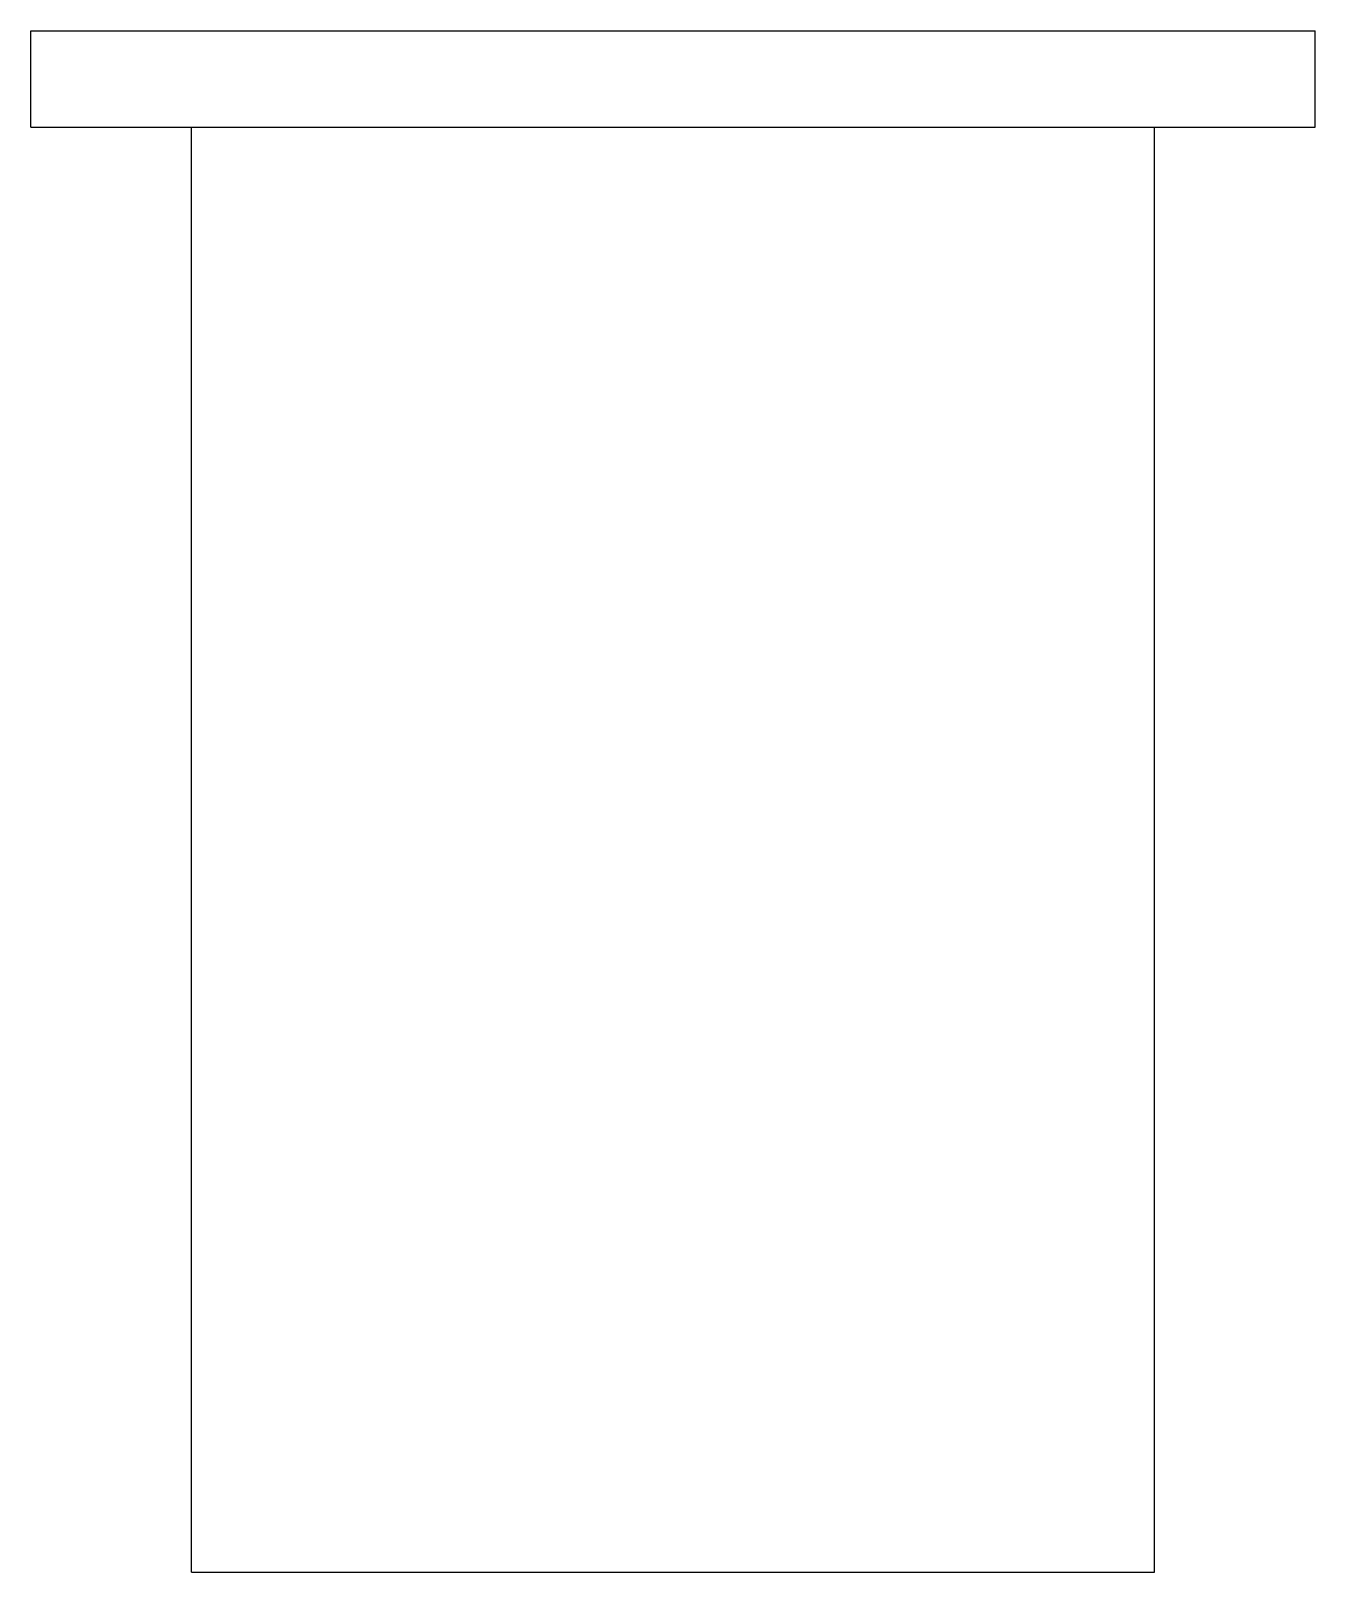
# Model space of a CAD drawing. Header units: millimetres. Extents: x -100 to 100, y -120 to 120.
import ezdxf

# ---------------------------------------------------------------- set-up
doc = ezdxf.new("R2010")
doc.units = ezdxf.units.MM
doc.layers.add('View_air_out_pipe_dxf', color=7, linetype='CONTINUOUS')

msp = doc.modelspace()

# ---------------------------------------------------------------- linework, layer by layer
at = {"layer": 'View_air_out_pipe_dxf'}
for p, q in [((-100, 105), (-100, 120)), ((100, 105), (100, 120)), ((-75, -120), (-75, 105)), ((75, -120), (75, 105))]:
    msp.add_line(p, q, dxfattribs=at)
for points in [[(-100, 120), (-97.49, 120), (-90.1, 120), (-78.18, 120), (-62.35, 120), (-43.39, 120), (-22.25, 120), (0, 120), (22.25, 120), (43.39, 120), (62.35, 120), (78.18, 120), (90.1, 120), (97.49, 120), (100, 120)], [(-100, 105), (-97.49, 105), (-90.1, 105), (-78.18, 105), (-62.35, 105), (-43.39, 105), (-22.25, 105), (0, 105), (22.25, 105), (43.39, 105), (62.35, 105), (78.18, 105), (90.1, 105), (97.49, 105), (100, 105)], [(-75, -120), (-73.12, -120), (-67.57, -120), (-58.64, -120), (-46.76, -120), (-32.54, -120), (-16.69, -120), (0, -120), (16.69, -120), (32.54, -120), (46.76, -120), (58.64, -120), (67.57, -120), (73.12, -120), (75, -120)]]:
    msp.add_open_spline(points, degree=1, dxfattribs=at)

doc.saveas('drawing.dxf')
